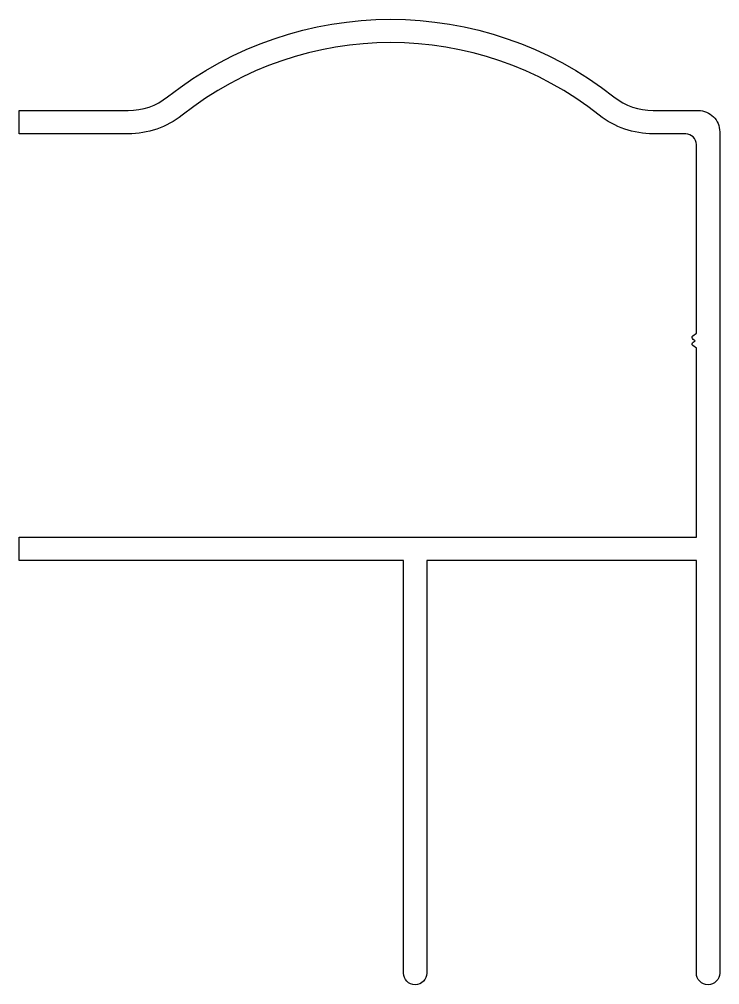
# Model space of a CAD drawing. Extents: x 699.8 to 732.8, y -43.8 to 1.7.
import ezdxf

# ---------------------------------------------------------------- set-up
doc = ezdxf.new("R2010")
doc.units = 0
doc.header["$LTSCALE"] = 15
doc.layers.get('0').update_dxf_attribs({"linetype": 'CONTINUOUS'})

msp = doc.modelspace()

# ---------------------------------------------------------------- linework, layer by layer
msp.add_lwpolyline([(729.663, -3.721, -0.168844), (727.12, -2.837, 0.347598), (707.465, -2.837, -0.168844), (704.922, -3.721), (699.792, -3.721), (699.792, -2.621), (704.922, -2.621, 0.168844), (706.782, -1.974, -0.347598), (727.802, -1.974, 0.168844), (729.663, -2.621), (731.792, -2.621, -0.414214), (732.792, -3.621), (732.792, -43.271, -1), (731.692, -43.271), (731.692, -23.821), (718.992, -23.821), (718.992, -43.271, -1), (717.892, -43.271), (717.892, -23.821), (699.792, -23.821), (699.792, -22.721), (731.692, -22.721), (731.692, -13.821), (731.532, -13.701, -0.524993), (731.539, -13.536), (731.642, -13.471), (731.539, -13.405, -0.524993), (731.532, -13.241), (731.692, -13.121), (731.692, -4.221, 0.414214), (731.192, -3.721)], format="xyb", close=True)

doc.saveas('drawing.dxf')
